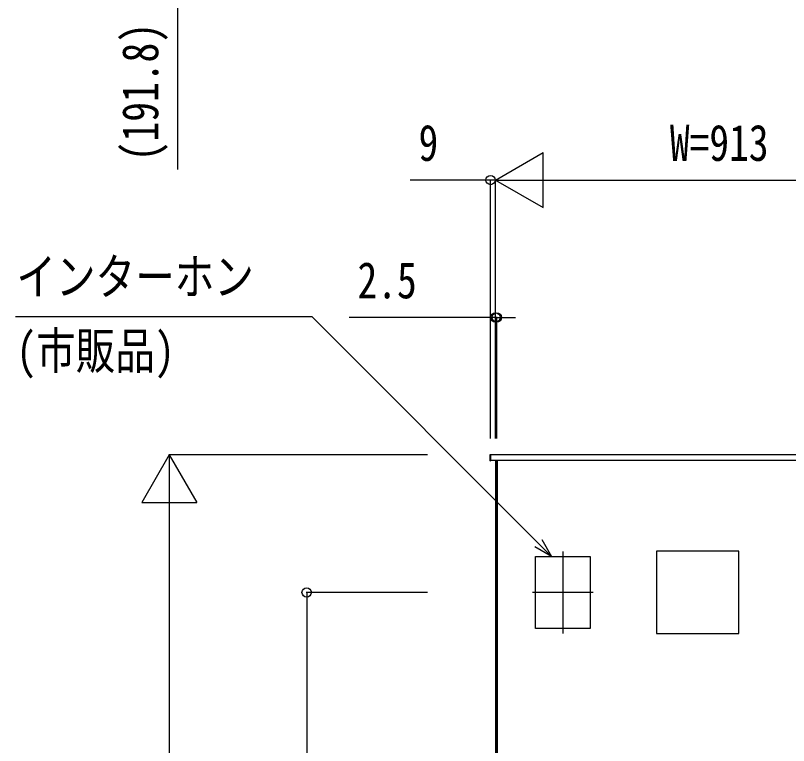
# Model space of a CAD drawing. Units: millimetres, scale not verified. Extents: x -8418 to 8410, y -5948 to 5940.
# Drawn here: x -2939 to -1532, y -2539 to -1211 of the extents above; entities that cross this region are included whole.
import ezdxf
from ezdxf.enums import TextEntityAlignment as Align

# ---------------------------------------------------------------- set-up
doc = ezdxf.new("R2010")
doc.units = ezdxf.units.MM
doc.header["$LTSCALE"] = 30
for name, color, linetype in [('0-3_YKK_13', 4, 'Continuous'), ('0-4_YKK_A1', 4, 'Continuous'), ('0-5_YKK_D', 6, 'Continuous')]:
    doc.layers.add(name, color=color, linetype=linetype)
doc.styles.add('ＭＳ ゴシック', font='')
doc.styles.get('ＭＳ ゴシック').set_extended_font_data('MS Gothic')

msp = doc.modelspace()

# ---------------------------------------------------------------- linework, layer by layer
at = {"layer": '0-3_YKK_13'}
for p, q in [((-2074.46, -2019.3), (-2074.46, -2011.3)), ((-2075.96, -2019.27), (-2075.96, -2019.77)), ((-2075.02, -2020.77), (-2074.46, -2020.8)), ((-2074.46, -2020.8), (-2074.46, -2019.3)), ((-2061.96, -3479.3), (-2061.96, -2020.3))]:
    msp.add_line(p, q, dxfattribs=at)
for points in [[(-2075.96, -2010.83), (-2075.96, -2011.33), (-2075.96, -2019.27)], [(-2074.46, -2011.3), (-2074.46, -2009.8), (-2075.02, -2009.83)]]:
    msp.add_lwpolyline(points, dxfattribs=at)
for points in [[(-1622.46, -2185.3), (-1772.46, -2185.3), (-1772.46, -2335.3), (-1622.46, -2335.3)], [(-1992.46, -2194.8), (-1893.46, -2194.8), (-1893.46, -2325.8), (-1992.46, -2325.8)]]:
    msp.add_lwpolyline(points, close=True, dxfattribs=at)
for centre, start, end in [((-2074.96, -2010.83), 93.5, 180), ((-2074.96, -2019.77), 180, 266.5)]:
    msp.add_arc(centre, 1, start, end, dxfattribs=at)
at = {"layer": '0-4_YKK_A1'}
for p, q in [((-1143.46, -2010.3), (-2074.46, -2010.3)), ((-2074.46, -2010.3), (-2074.46, -2020.3)), ((-1143.46, -2020.3), (-2074.46, -2020.3)), ((-2065.46, -2020.3), (-2065.46, -3610.3)), ((-2062.96, -2020.3), (-2062.96, -3610.3)), ((-1942.96, -2185.78), (-1942.96, -2334.82)), ((-1887.76, -2260.3), (-1998.16, -2260.3))]:
    msp.add_line(p, q, dxfattribs=at)
at = {"layer": '0-5_YKK_D'}
for p, q in [((-2065.46, -1510.3), (-1978.86, -1460.3)), ((-1978.86, -1560.3), (-1978.86, -1460.3)), ((-2074.46, -1510.3), (-2220.46, -1510.3)), ((-2074.46, -1980.3), (-2074.46, -1509.3)), ((-2065.46, -1510.3), (-2074.46, -1510.3)), ((-2065.46, -1980.3), (-2065.46, -1509.3)), ((-2065.46, -1980.3), (-2065.46, -1509.3)), ((-2065.46, -1510.3), (-2031.46, -1510.3)), ((-2065.46, -1510.3), (-1978.86, -1560.3)), ((-2065.46, -1510.3), (-1892.25, -1510.3)), ((-1965.46, -1510.3), (-1252.46, -1510.3)), ((-2065.46, -1760.3), (-2331.46, -1760.3)), ((-2065.46, -1980.3), (-2065.46, -1759.3)), ((-2062.96, -1760.3), (-2065.46, -1760.3)), ((-2062.96, -1980.3), (-2062.96, -1759.3)), ((-2062.96, -1760.3), (-2028.96, -1760.3)), ((-2658.96, -2010.3), (-2708.96, -2096.9)), ((-2188.96, -2010.3), (-2659.96, -2010.3)), ((-2658.96, -2010.3), (-2608.96, -2096.9)), ((-2658.96, -2010.3), (-2658.96, -2183.51)), ((-2708.96, -2096.9), (-2608.96, -2096.9)), ((-2658.96, -2110.3), (-2658.96, -3410.3)), ((-2188.96, -2260.3), (-2409.96, -2260.3)), ((-2408.96, -2260.3), (-2408.96, -3510.3))]:
    msp.add_line(p, q, dxfattribs=at)
for points in [[(-2644.17, -836.8), (-2644.17, -1028.65), (-2644.17, -1491.05)], [(-1963.57, -2194.8), (-1987.61, -2170.76), (-2398.95, -1759.42), (-2938.78, -1759.14)], [(-1981.17, -2164.32), (-1963.57, -2194.8), (-1994.05, -2177.2)]]:
    msp.add_lwpolyline(points, dxfattribs=at)
for centre in [(-2074.46, -1510.3), (-2065.46, -1760.3), (-2062.96, -1760.3), (-2408.96, -2260.3)]:
    msp.add_circle(centre, 8.5, dxfattribs=at)

# ---------------------------------------------------------------- texts
at = {"layer": '0-5_YKK_D', "style": 'ＭＳ ゴシック', "width": 0.8}
msp.add_text('(191.8)', height=65.98, rotation=90, dxfattribs=at).set_placement((-2659.17, -1476.05), align=Align.BOTTOM_LEFT)
for s, p in [('9', (-2205.46, -1495.3)), ('W=913', (-1748.16, -1495.3)), ('インターホン', (-2937.04, -1738.7)), ('2.5', (-2316.46, -1745.3)), ('(市販品)', (-2937.04, -1873.7))]:
    msp.add_text(s, height=65.98, dxfattribs=at).set_placement(p, align=Align.BOTTOM_LEFT)

doc.saveas('drawing.dxf')
